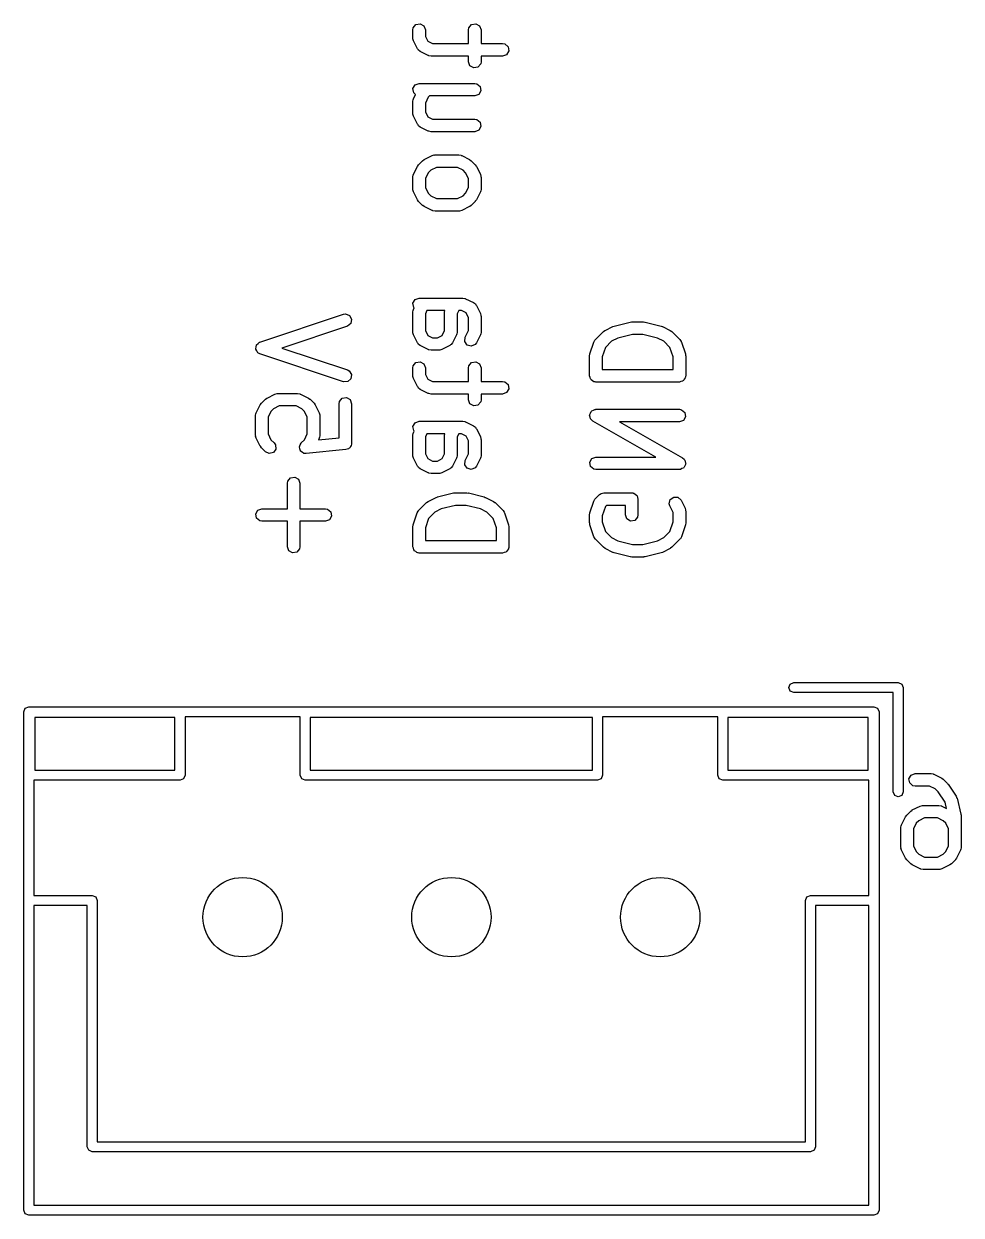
# Model space of a CAD drawing. Extents: x 0.83 to 7.45, y -5.14 to -0.82.
# Drawn here: x 1.389 to 1.831, y -5.144 to -4.583 of the extents above; entities that cross this region are included whole.
import ezdxf

# ---------------------------------------------------------------- set-up
doc = ezdxf.new("R2010")
doc.units = 0
doc.header["$MEASUREMENT"] = 0
doc.layers.add('BLACK', color=7, linetype='CONTINUOUS')

msp = doc.modelspace()

# ---------------------------------------------------------------- linework, layer by layer
at = {"layer": 'BLACK', "linetype": 'CONTINUOUS'}
for p, q in [((1.57236, -4.58554), (1.57254, -4.58453)), ((1.57254, -4.58453), (1.57384, -4.58298)), ((1.57384, -4.58298), (1.57583, -4.58263)), ((1.57583, -4.58263), (1.57758, -4.58364)), ((1.57758, -4.58364), (1.57827, -4.58554)), ((1.59861, -4.58554), (1.59879, -4.58453)), ((1.59879, -4.58453), (1.60008, -4.58298)), ((1.60008, -4.58298), (1.60207, -4.58263)), ((1.60207, -4.58263), (1.60382, -4.58364)), ((1.60382, -4.58364), (1.60451, -4.58554)), ((1.57236, -4.58929), (1.57236, -4.58554)), ((1.57242, -4.58946), (1.57236, -4.58929)), ((1.57238, -4.58963), (1.57242, -4.58946)), ((1.57267, -4.59061), (1.57238, -4.58963)), ((1.57827, -4.58554), (1.57827, -4.58859)), ((1.57827, -4.58859), (1.57939, -4.59084)), ((1.59861, -4.59196), (1.59861, -4.58554)), ((1.60451, -4.58554), (1.60451, -4.59196)), ((1.57455, -4.59436), (1.57267, -4.59061)), ((1.57487, -4.59466), (1.57455, -4.59436)), ((1.57504, -4.59507), (1.57487, -4.59466)), ((1.57587, -4.59568), (1.57504, -4.59507)), ((1.57962, -4.59756), (1.57587, -4.59568)), ((1.57939, -4.59084), (1.58164, -4.59196)), ((1.58164, -4.59196), (1.59861, -4.59196)), ((1.60451, -4.59196), (1.61468, -4.59196)), ((1.61468, -4.59196), (1.61569, -4.59214)), ((1.61569, -4.59214), (1.61724, -4.59344)), ((1.61759, -4.59543), (1.61658, -4.59718)), ((1.61724, -4.59344), (1.61759, -4.59543)), ((1.57979, -4.59758), (1.57962, -4.59756)), ((1.57993, -4.59769), (1.57979, -4.59758)), ((1.58094, -4.59787), (1.57993, -4.59769)), ((1.59861, -4.59787), (1.58094, -4.59787)), ((1.59861, -4.60054), (1.59861, -4.59787)), ((1.5993, -4.60244), (1.59861, -4.60054)), ((1.60434, -4.60155), (1.60304, -4.6031)), ((1.60451, -4.60054), (1.60434, -4.60155)), ((1.61468, -4.59787), (1.60451, -4.59787)), ((1.60451, -4.59787), (1.60451, -4.60054)), ((1.61658, -4.59718), (1.61468, -4.59787)), ((1.60105, -4.60345), (1.5993, -4.60244)), ((1.60304, -4.6031), (1.60105, -4.60345)), ((1.57241, -4.61315), (1.57342, -4.6114)), ((1.57342, -4.6114), (1.57531, -4.61071)), ((1.57531, -4.61071), (1.60156, -4.61071)), ((1.60156, -4.61071), (1.60257, -4.61089)), ((1.60257, -4.61089), (1.60412, -4.61219)), ((1.60412, -4.61219), (1.60447, -4.61418)), ((1.57236, -4.61929), (1.57254, -4.61828)), ((1.57276, -4.61514), (1.57241, -4.61315)), ((1.57254, -4.61828), (1.57265, -4.61814)), ((1.57265, -4.61814), (1.57267, -4.61797)), ((1.57267, -4.61797), (1.57369, -4.61592)), ((1.57369, -4.61592), (1.57276, -4.61514)), ((1.57962, -4.61729), (1.57827, -4.61998)), ((1.58029, -4.61662), (1.57962, -4.61729)), ((1.60156, -4.61662), (1.58029, -4.61662)), ((1.60346, -4.61592), (1.60156, -4.61662)), ((1.60447, -4.61418), (1.60346, -4.61592)), ((1.57236, -4.62491), (1.57236, -4.61929)), ((1.57827, -4.61998), (1.57827, -4.62421)), ((1.57242, -4.62508), (1.57236, -4.62491)), ((1.57238, -4.62525), (1.57242, -4.62508)), ((1.57267, -4.62623), (1.57238, -4.62525)), ((1.57455, -4.62998), (1.57267, -4.62623)), ((1.57827, -4.62421), (1.57939, -4.62646)), ((1.57939, -4.62646), (1.58164, -4.62758)), ((1.58164, -4.62758), (1.60156, -4.62758)), ((1.60156, -4.62758), (1.60257, -4.62776)), ((1.60257, -4.62776), (1.60412, -4.62906)), ((1.60412, -4.62906), (1.60447, -4.63105)), ((1.57487, -4.63029), (1.57455, -4.62998)), ((1.57504, -4.63069), (1.57487, -4.63029)), ((1.57587, -4.6313), (1.57504, -4.63069)), ((1.57962, -4.63318), (1.57587, -4.6313)), ((1.57979, -4.6332), (1.57962, -4.63318)), ((1.57993, -4.63331), (1.57979, -4.6332)), ((1.58094, -4.63349), (1.57993, -4.63331)), ((1.60156, -4.63349), (1.58094, -4.63349)), ((1.60346, -4.6328), (1.60156, -4.63349)), ((1.60447, -4.63105), (1.60346, -4.6328)), ((1.57774, -4.64664), (1.58149, -4.64477)), ((1.58149, -4.64477), (1.58248, -4.64447)), ((1.58248, -4.64447), (1.58265, -4.64452)), ((1.58265, -4.64452), (1.58281, -4.64446)), ((1.58281, -4.64446), (1.59406, -4.64446)), ((1.59406, -4.64446), (1.59507, -4.64463)), ((1.59507, -4.64463), (1.59521, -4.64475)), ((1.59521, -4.64475), (1.59538, -4.64477)), ((1.59538, -4.64477), (1.59913, -4.64664)), ((1.57267, -4.65359), (1.57455, -4.64984)), ((1.57455, -4.64984), (1.57507, -4.64913)), ((1.57507, -4.64913), (1.5751, -4.64907)), ((1.5751, -4.64907), (1.57698, -4.6472)), ((1.57698, -4.6472), (1.5777, -4.64669)), ((1.5777, -4.64669), (1.57774, -4.64664)), ((1.58081, -4.65171), (1.57962, -4.65291)), ((1.58351, -4.65036), (1.58081, -4.65171)), ((1.59336, -4.65036), (1.58351, -4.65036)), ((1.59606, -4.65171), (1.59336, -4.65036)), ((1.59726, -4.65291), (1.59606, -4.65171)), ((1.59913, -4.64664), (1.59984, -4.64717)), ((1.59984, -4.64717), (1.5999, -4.6472)), ((1.5999, -4.6472), (1.60177, -4.64907)), ((1.60177, -4.64907), (1.60228, -4.64979)), ((1.60228, -4.64979), (1.60233, -4.64984)), ((1.60233, -4.64984), (1.6042, -4.65359)), ((1.57236, -4.65491), (1.57254, -4.6539)), ((1.57236, -4.66053), (1.57236, -4.65491)), ((1.57254, -4.6539), (1.57265, -4.65376)), ((1.57265, -4.65376), (1.57267, -4.65359)), ((1.57962, -4.65291), (1.57827, -4.6556)), ((1.57827, -4.6556), (1.57827, -4.65983)), ((1.59861, -4.6556), (1.59726, -4.65291)), ((1.59861, -4.65983), (1.59861, -4.6556)), ((1.6042, -4.65359), (1.60449, -4.65457)), ((1.60449, -4.65457), (1.60445, -4.65474)), ((1.60445, -4.65474), (1.60451, -4.65491)), ((1.60451, -4.65491), (1.60451, -4.66053)), ((1.57242, -4.6607), (1.57236, -4.66053)), ((1.57238, -4.66087), (1.57242, -4.6607)), ((1.57267, -4.66185), (1.57238, -4.66087)), ((1.57455, -4.6656), (1.57267, -4.66185)), ((1.57827, -4.65983), (1.57962, -4.66253)), ((1.57962, -4.66253), (1.58081, -4.66373)), ((1.59606, -4.66373), (1.59726, -4.66253)), ((1.59726, -4.66253), (1.59861, -4.65983)), ((1.6042, -4.66185), (1.60233, -4.6656)), ((1.60422, -4.66168), (1.6042, -4.66185)), ((1.60434, -4.66154), (1.60422, -4.66168)), ((1.60451, -4.66053), (1.60434, -4.66154)), ((1.57459, -4.66565), (1.57455, -4.6656)), ((1.5751, -4.66637), (1.57459, -4.66565)), ((1.57698, -4.66824), (1.5751, -4.66637)), ((1.57703, -4.66827), (1.57698, -4.66824)), ((1.57774, -4.6688), (1.57703, -4.66827)), ((1.58149, -4.67067), (1.57774, -4.6688)), ((1.58081, -4.66373), (1.58351, -4.66508)), ((1.58351, -4.66508), (1.59336, -4.66508)), ((1.59336, -4.66508), (1.59606, -4.66373)), ((1.59913, -4.6688), (1.59538, -4.67067)), ((1.59918, -4.66875), (1.59913, -4.6688)), ((1.5999, -4.66824), (1.59918, -4.66875)), ((1.60177, -4.66637), (1.5999, -4.66824)), ((1.6018, -4.66631), (1.60177, -4.66637)), ((1.60233, -4.6656), (1.6018, -4.66631)), ((1.58167, -4.67069), (1.58149, -4.67067)), ((1.5818, -4.67081), (1.58167, -4.67069)), ((1.58281, -4.67098), (1.5818, -4.67081)), ((1.59406, -4.67098), (1.58281, -4.67098)), ((1.59423, -4.67092), (1.59406, -4.67098)), ((1.5944, -4.67096), (1.59423, -4.67092)), ((1.59538, -4.67067), (1.5944, -4.67096)), ((1.57241, -4.71439), (1.57342, -4.71264)), ((1.57342, -4.71264), (1.57531, -4.71195)), ((1.57531, -4.71195), (1.59594, -4.71195)), ((1.59594, -4.71195), (1.59695, -4.71213)), ((1.59695, -4.71213), (1.59708, -4.71224)), ((1.59708, -4.71224), (1.59726, -4.71226)), ((1.59726, -4.71226), (1.60101, -4.71413)), ((1.50025, -4.73272), (1.53962, -4.7196)), ((1.53962, -4.7196), (1.54064, -4.71945)), ((1.54064, -4.71945), (1.54252, -4.72019)), ((1.57236, -4.71865), (1.57254, -4.71764)), ((1.57236, -4.72802), (1.57236, -4.71865)), ((1.57276, -4.71638), (1.57241, -4.71439)), ((1.57254, -4.71764), (1.57265, -4.7175)), ((1.57265, -4.7175), (1.57267, -4.71733)), ((1.57267, -4.71733), (1.57303, -4.71661)), ((1.57303, -4.71661), (1.57276, -4.71638)), ((1.57901, -4.71785), (1.57827, -4.71935)), ((1.57827, -4.71935), (1.57827, -4.72733)), ((1.5875, -4.71785), (1.57901, -4.71785)), ((1.58736, -4.71865), (1.5875, -4.71785)), ((1.58736, -4.72733), (1.58736, -4.71865)), ((1.59401, -4.71785), (1.59327, -4.71935)), ((1.59327, -4.71935), (1.59327, -4.72802)), ((1.59524, -4.71785), (1.59401, -4.71785)), ((1.59749, -4.71898), (1.59524, -4.71785)), ((1.59861, -4.72122), (1.59749, -4.71898)), ((1.60101, -4.71413), (1.60183, -4.71474)), ((1.60183, -4.71474), (1.60201, -4.71515)), ((1.60201, -4.71515), (1.60233, -4.71545)), ((1.60233, -4.71545), (1.6042, -4.7192)), ((1.6042, -4.7192), (1.60449, -4.72019)), ((1.54149, -4.7252), (1.51053, -4.73552)), ((1.54307, -4.72394), (1.54149, -4.7252)), ((1.54252, -4.72019), (1.54348, -4.72197)), ((1.54348, -4.72197), (1.54307, -4.72394)), ((1.59861, -4.72733), (1.59861, -4.72122)), ((1.60449, -4.72019), (1.60445, -4.72036)), ((1.60445, -4.72036), (1.60451, -4.72052)), ((1.60451, -4.72052), (1.60451, -4.72802)), ((1.66672, -4.72538), (1.66721, -4.72524)), ((1.66721, -4.72524), (1.66733, -4.72516)), ((1.66733, -4.72516), (1.67483, -4.72328)), ((1.67483, -4.72328), (1.67541, -4.72324)), ((1.67541, -4.72324), (1.67554, -4.7232)), ((1.67554, -4.7232), (1.68117, -4.7232)), ((1.68117, -4.7232), (1.68175, -4.7233)), ((1.68175, -4.7233), (1.68188, -4.72328)), ((1.68188, -4.72328), (1.68938, -4.72516)), ((1.68938, -4.72516), (1.68985, -4.72537)), ((1.57242, -4.72819), (1.57236, -4.72802)), ((1.57238, -4.72836), (1.57242, -4.72819)), ((1.57267, -4.72934), (1.57238, -4.72836)), ((1.57455, -4.73309), (1.57267, -4.72934)), ((1.57827, -4.72733), (1.57939, -4.72957)), ((1.57939, -4.72957), (1.58164, -4.73069)), ((1.58164, -4.73069), (1.58399, -4.73069)), ((1.58399, -4.73069), (1.58624, -4.72957)), ((1.58624, -4.72957), (1.58736, -4.72733)), ((1.59295, -4.72934), (1.59108, -4.73309)), ((1.59297, -4.72917), (1.59295, -4.72934)), ((1.59309, -4.72903), (1.59297, -4.72917)), ((1.59327, -4.72802), (1.59309, -4.72903)), ((1.59681, -4.73246), (1.59705, -4.73045)), ((1.59705, -4.73045), (1.59861, -4.72733)), ((1.6042, -4.72934), (1.60233, -4.73309)), ((1.60422, -4.72917), (1.6042, -4.72934)), ((1.60434, -4.72903), (1.60422, -4.72917)), ((1.60451, -4.72802), (1.60434, -4.72903)), ((1.65846, -4.73156), (1.6622, -4.72781)), ((1.6622, -4.72781), (1.66293, -4.7273)), ((1.66293, -4.7273), (1.66297, -4.72726)), ((1.66297, -4.72726), (1.66672, -4.72538)), ((1.66907, -4.73081), (1.66604, -4.73232)), ((1.6759, -4.7291), (1.66907, -4.73081)), ((1.6808, -4.7291), (1.6759, -4.7291)), ((1.68763, -4.73081), (1.6808, -4.7291)), ((1.69067, -4.73232), (1.68763, -4.73081)), ((1.68985, -4.72537), (1.68999, -4.72538)), ((1.68999, -4.72538), (1.69373, -4.72726)), ((1.69373, -4.72726), (1.69444, -4.72778)), ((1.69444, -4.72778), (1.6945, -4.72781)), ((1.6945, -4.72781), (1.69825, -4.73156)), ((1.49827, -4.73596), (1.49845, -4.73504)), ((1.49831, -4.73603), (1.49827, -4.73596)), ((1.4983, -4.73611), (1.49831, -4.73603)), ((1.49878, -4.73691), (1.4983, -4.73611)), ((1.49845, -4.73504), (1.49859, -4.73412)), ((1.49859, -4.73412), (1.49866, -4.73406)), ((1.49866, -4.73406), (1.49867, -4.73398)), ((1.49867, -4.73398), (1.4994, -4.7334)), ((1.4994, -4.7334), (1.5001, -4.73278)), ((1.5001, -4.73278), (1.50019, -4.73277)), ((1.50019, -4.73277), (1.50025, -4.73272)), ((1.51053, -4.73552), (1.54149, -4.74584)), ((1.57487, -4.7334), (1.57455, -4.73309)), ((1.57504, -4.7338), (1.57487, -4.7334)), ((1.57587, -4.73441), (1.57504, -4.7338)), ((1.57962, -4.73629), (1.57587, -4.73441)), ((1.57979, -4.73631), (1.57962, -4.73629)), ((1.57993, -4.73642), (1.57979, -4.73631)), ((1.58094, -4.7366), (1.57993, -4.73642)), ((1.58601, -4.73629), (1.58503, -4.73658)), ((1.58976, -4.73441), (1.58601, -4.73629)), ((1.59006, -4.73409), (1.58976, -4.73441)), ((1.59047, -4.73392), (1.59006, -4.73409)), ((1.59108, -4.73309), (1.59047, -4.73392)), ((1.59793, -4.73414), (1.59681, -4.73246)), ((1.59986, -4.73472), (1.59793, -4.73414)), ((1.60172, -4.73392), (1.59986, -4.73472)), ((1.60233, -4.73309), (1.60172, -4.73392)), ((1.65587, -4.73834), (1.65774, -4.73271)), ((1.65774, -4.73271), (1.65823, -4.73181)), ((1.65823, -4.73181), (1.65838, -4.73172)), ((1.65838, -4.73172), (1.65846, -4.73156)), ((1.66312, -4.73524), (1.66162, -4.73975)), ((1.66604, -4.73232), (1.66312, -4.73524)), ((1.69358, -4.73524), (1.69067, -4.73232)), ((1.69509, -4.73975), (1.69358, -4.73524)), ((1.69825, -4.73156), (1.69884, -4.7324)), ((1.69884, -4.7324), (1.69886, -4.73258)), ((1.69886, -4.73258), (1.69897, -4.73271)), ((1.69897, -4.73271), (1.70084, -4.73834)), ((1.49923, -4.73773), (1.49878, -4.73691)), ((1.49931, -4.73776), (1.49923, -4.73773)), ((1.49935, -4.73784), (1.49931, -4.73776)), ((1.50025, -4.73832), (1.49935, -4.73784)), ((1.53962, -4.75145), (1.50025, -4.73832)), ((1.57384, -4.74234), (1.57583, -4.74199)), ((1.57583, -4.74199), (1.57758, -4.743)), ((1.58469, -4.7366), (1.58094, -4.7366)), ((1.58485, -4.73654), (1.58469, -4.7366)), ((1.58503, -4.73658), (1.58485, -4.73654)), ((1.60008, -4.74234), (1.60207, -4.74199)), ((1.60207, -4.74199), (1.60382, -4.743)), ((1.65572, -4.73927), (1.65587, -4.7384)), ((1.65572, -4.74865), (1.65572, -4.73927)), ((1.65587, -4.7384), (1.65587, -4.73834)), ((1.66162, -4.73975), (1.66162, -4.74569)), ((1.69509, -4.74569), (1.69509, -4.73975)), ((1.70084, -4.73834), (1.70097, -4.73921)), ((1.70097, -4.73921), (1.70099, -4.73927)), ((1.70099, -4.73927), (1.70099, -4.74865)), ((1.54149, -4.74584), (1.54239, -4.74633)), ((1.54239, -4.74633), (1.54345, -4.74805)), ((1.57236, -4.7449), (1.57254, -4.74389)), ((1.57236, -4.74865), (1.57236, -4.7449)), ((1.57254, -4.74389), (1.57384, -4.74234)), ((1.57758, -4.743), (1.57827, -4.7449)), ((1.57827, -4.7449), (1.57827, -4.74795)), ((1.59861, -4.7449), (1.59879, -4.74389)), ((1.59861, -4.75132), (1.59861, -4.7449)), ((1.59879, -4.74389), (1.60008, -4.74234)), ((1.60382, -4.743), (1.60451, -4.7449)), ((1.60451, -4.7449), (1.60451, -4.75132)), ((1.66162, -4.74569), (1.69509, -4.74569)), ((1.54164, -4.75139), (1.53962, -4.75145)), ((1.54315, -4.75005), (1.54164, -4.75139)), ((1.54345, -4.74805), (1.54315, -4.75005)), ((1.57242, -4.74881), (1.57236, -4.74865)), ((1.57238, -4.74898), (1.57242, -4.74881)), ((1.57267, -4.74997), (1.57238, -4.74898)), ((1.57455, -4.75372), (1.57267, -4.74997)), ((1.57827, -4.74795), (1.57939, -4.75019)), ((1.57939, -4.75019), (1.58164, -4.75132)), ((1.58164, -4.75132), (1.59861, -4.75132)), ((1.60451, -4.75132), (1.61468, -4.75132)), ((1.61468, -4.75132), (1.61569, -4.7515)), ((1.61569, -4.7515), (1.61724, -4.75279)), ((1.61724, -4.75279), (1.61759, -4.75478)), ((1.65598, -4.74937), (1.65572, -4.74865)), ((1.65611, -4.75012), (1.65598, -4.74937)), ((1.65632, -4.75029), (1.65611, -4.75012)), ((1.65641, -4.75054), (1.65632, -4.75029)), ((1.65707, -4.75093), (1.65641, -4.75054)), ((1.65766, -4.75142), (1.65707, -4.75093)), ((1.65804, -4.75149), (1.65766, -4.75142)), ((1.65816, -4.75155), (1.65804, -4.75149)), ((1.65828, -4.75153), (1.65816, -4.75155)), ((1.65867, -4.7516), (1.65828, -4.75153)), ((1.69804, -4.7516), (1.65867, -4.7516)), ((1.69876, -4.75134), (1.69804, -4.7516)), ((1.69951, -4.7512), (1.69876, -4.75134)), ((1.69969, -4.751), (1.69951, -4.7512)), ((1.69994, -4.75091), (1.69969, -4.751)), ((1.70032, -4.75024), (1.69994, -4.75091)), ((1.70081, -4.74966), (1.70032, -4.75024)), ((1.70088, -4.74927), (1.70081, -4.74966)), ((1.70095, -4.74916), (1.70088, -4.74927)), ((1.70099, -4.74865), (1.70092, -4.74903)), ((1.70092, -4.74903), (1.70095, -4.74916)), ((1.50362, -4.75913), (1.50737, -4.75725)), ((1.50737, -4.75725), (1.50835, -4.75696)), ((1.50835, -4.75696), (1.50852, -4.757)), ((1.50852, -4.757), (1.50869, -4.75694)), ((1.50869, -4.75694), (1.51806, -4.75694)), ((1.51806, -4.75694), (1.51907, -4.75712)), ((1.51907, -4.75712), (1.51921, -4.75723)), ((1.51921, -4.75723), (1.51938, -4.75725)), ((1.51938, -4.75725), (1.52313, -4.75913)), ((1.53908, -4.75921), (1.54107, -4.75886)), ((1.54107, -4.75886), (1.54282, -4.75987)), ((1.57487, -4.75402), (1.57455, -4.75372)), ((1.57504, -4.75443), (1.57487, -4.75402)), ((1.57587, -4.75504), (1.57504, -4.75443)), ((1.57962, -4.75691), (1.57587, -4.75504)), ((1.57979, -4.75693), (1.57962, -4.75691)), ((1.57993, -4.75704), (1.57979, -4.75693)), ((1.58094, -4.75722), (1.57993, -4.75704)), ((1.59861, -4.75722), (1.58094, -4.75722)), ((1.59861, -4.75989), (1.59861, -4.75722)), ((1.61468, -4.75722), (1.60451, -4.75722)), ((1.60451, -4.75722), (1.60451, -4.75989)), ((1.61658, -4.75653), (1.61468, -4.75722)), ((1.61759, -4.75478), (1.61658, -4.75653)), ((1.49855, -4.76607), (1.50042, -4.76232)), ((1.50042, -4.76232), (1.50095, -4.76161)), ((1.50095, -4.76161), (1.50098, -4.76156)), ((1.50098, -4.76156), (1.50285, -4.75968)), ((1.50285, -4.75968), (1.50357, -4.75917)), ((1.50357, -4.75917), (1.50362, -4.75913)), ((1.50669, -4.7642), (1.50549, -4.76539)), ((1.50938, -4.76285), (1.50669, -4.7642)), ((1.51736, -4.76285), (1.50938, -4.76285)), ((1.52006, -4.7642), (1.51736, -4.76285)), ((1.52126, -4.76539), (1.52006, -4.7642)), ((1.52313, -4.75913), (1.52384, -4.75965)), ((1.52384, -4.75965), (1.5239, -4.75968)), ((1.5239, -4.75968), (1.52577, -4.76156)), ((1.52577, -4.76156), (1.52628, -4.76228)), ((1.52628, -4.76228), (1.52633, -4.76232)), ((1.52633, -4.76232), (1.5282, -4.76607)), ((1.53761, -4.76177), (1.53778, -4.76076)), ((1.53761, -4.77784), (1.53761, -4.76177)), ((1.53778, -4.76076), (1.53908, -4.75921)), ((1.54282, -4.75987), (1.54351, -4.76177)), ((1.54351, -4.76177), (1.54351, -4.78052)), ((1.5993, -4.76179), (1.59861, -4.75989)), ((1.60105, -4.7628), (1.5993, -4.76179)), ((1.60304, -4.76245), (1.60105, -4.7628)), ((1.60434, -4.7609), (1.60304, -4.76245)), ((1.60451, -4.75989), (1.60434, -4.7609)), ((1.65749, -4.76487), (1.65814, -4.76449)), ((1.65814, -4.76449), (1.65841, -4.76453)), ((1.65841, -4.76453), (1.65867, -4.76444)), ((1.65867, -4.76444), (1.69804, -4.76444)), ((1.69804, -4.76444), (1.69905, -4.76462)), ((1.49824, -4.76739), (1.49841, -4.76638)), ((1.49824, -4.77677), (1.49824, -4.76739)), ((1.49841, -4.76638), (1.49853, -4.76625)), ((1.49853, -4.76625), (1.49855, -4.76607)), ((1.50549, -4.76539), (1.50414, -4.76809)), ((1.50414, -4.76809), (1.50414, -4.77607)), ((1.52261, -4.76809), (1.52126, -4.76539)), ((1.52261, -4.77607), (1.52261, -4.76809)), ((1.5282, -4.76607), (1.52849, -4.76706)), ((1.52849, -4.76706), (1.52845, -4.76723)), ((1.52845, -4.76723), (1.52851, -4.76739)), ((1.52851, -4.76739), (1.52851, -4.77677)), ((1.57342, -4.77076), (1.57531, -4.77006)), ((1.57531, -4.77006), (1.59594, -4.77006)), ((1.59594, -4.77006), (1.59695, -4.77024)), ((1.65572, -4.76741), (1.65581, -4.76715)), ((1.65598, -4.76812), (1.65572, -4.76741)), ((1.65576, -4.76688), (1.65614, -4.76622)), ((1.65581, -4.76715), (1.65576, -4.76688)), ((1.65611, -4.76887), (1.65598, -4.76812)), ((1.65632, -4.76905), (1.65611, -4.76887)), ((1.65614, -4.76622), (1.6564, -4.76551)), ((1.65641, -4.7693), (1.65632, -4.76905)), ((1.6564, -4.76551), (1.65663, -4.76537)), ((1.6572, -4.76996), (1.65641, -4.7693)), ((1.65663, -4.76537), (1.65677, -4.76513)), ((1.65677, -4.76513), (1.65749, -4.76487)), ((1.68692, -4.78694), (1.6572, -4.76996)), ((1.69994, -4.76966), (1.69804, -4.77035)), ((1.69905, -4.76462), (1.7006, -4.76592)), ((1.70095, -4.76791), (1.69994, -4.76966)), ((1.7006, -4.76592), (1.70095, -4.76791)), ((1.57236, -4.77677), (1.57254, -4.77576)), ((1.57241, -4.7725), (1.57342, -4.77076)), ((1.57276, -4.77449), (1.57241, -4.7725)), ((1.57254, -4.77576), (1.57265, -4.77562)), ((1.57265, -4.77562), (1.57267, -4.77545)), ((1.57267, -4.77545), (1.57303, -4.77473)), ((1.57303, -4.77473), (1.57276, -4.77449)), ((1.59695, -4.77024), (1.59708, -4.77036)), ((1.59708, -4.77036), (1.59726, -4.77038)), ((1.59726, -4.77038), (1.60101, -4.77225)), ((1.60101, -4.77225), (1.60183, -4.77286)), ((1.60183, -4.77286), (1.60201, -4.77327)), ((1.60201, -4.77327), (1.60233, -4.77357)), ((1.60233, -4.77357), (1.6042, -4.77732)), ((1.69804, -4.77035), (1.66979, -4.77035)), ((1.66979, -4.77035), (1.6995, -4.78733)), ((1.4983, -4.77693), (1.49824, -4.77677)), ((1.49825, -4.7771), (1.4983, -4.77693)), ((1.49855, -4.77809), (1.49825, -4.7771)), ((1.50042, -4.78184), (1.49855, -4.77809)), ((1.50414, -4.77607), (1.50549, -4.77877)), ((1.50549, -4.77877), (1.50703, -4.7803)), ((1.50703, -4.7803), (1.50761, -4.78114)), ((1.50761, -4.78114), (1.50779, -4.78316)), ((1.51887, -4.78213), (1.51929, -4.78124)), ((1.51929, -4.78124), (1.5197, -4.78033)), ((1.5197, -4.78033), (1.51971, -4.78032)), ((1.51971, -4.78032), (1.51972, -4.7803)), ((1.51972, -4.7803), (1.52126, -4.77877)), ((1.52126, -4.77877), (1.52261, -4.77607)), ((1.52783, -4.77882), (1.53761, -4.77784)), ((1.5282, -4.77809), (1.52783, -4.77882)), ((1.52822, -4.77791), (1.5282, -4.77809)), ((1.52833, -4.77778), (1.52822, -4.77791)), ((1.52851, -4.77677), (1.52833, -4.77778)), ((1.54345, -4.78085), (1.54333, -4.78153)), ((1.5435, -4.78074), (1.54345, -4.78085)), ((1.54351, -4.78052), (1.54348, -4.78067)), ((1.54348, -4.78067), (1.5435, -4.78074)), ((1.57236, -4.78614), (1.57236, -4.77677)), ((1.57901, -4.77597), (1.57827, -4.77746)), ((1.57827, -4.77746), (1.57827, -4.78544)), ((1.5875, -4.77597), (1.57901, -4.77597)), ((1.58736, -4.77677), (1.5875, -4.77597)), ((1.58736, -4.78544), (1.58736, -4.77677)), ((1.59401, -4.77597), (1.59327, -4.77746)), ((1.59327, -4.77746), (1.59327, -4.78614)), ((1.59524, -4.77597), (1.59401, -4.77597)), ((1.59749, -4.77709), (1.59524, -4.77597)), ((1.59861, -4.77934), (1.59749, -4.77709)), ((1.59861, -4.78544), (1.59861, -4.77934)), ((1.6042, -4.77732), (1.60449, -4.7783)), ((1.60449, -4.7783), (1.60445, -4.77848)), ((1.60445, -4.77848), (1.60451, -4.77864)), ((1.60451, -4.77864), (1.60451, -4.78614)), ((1.50047, -4.78188), (1.50042, -4.78184)), ((1.50098, -4.7826), (1.50047, -4.78188)), ((1.50285, -4.78448), (1.50098, -4.7826)), ((1.50468, -4.78533), (1.50285, -4.78448)), ((1.50663, -4.78481), (1.50468, -4.78533)), ((1.50779, -4.78316), (1.50663, -4.78481)), ((1.51887, -4.78215), (1.51887, -4.78213)), ((1.51887, -4.78217), (1.51887, -4.78215)), ((1.51913, -4.78313), (1.51887, -4.78217)), ((1.51939, -4.78409), (1.51913, -4.78313)), ((1.51941, -4.7841), (1.51939, -4.78409)), ((1.51941, -4.78411), (1.51941, -4.7841)), ((1.52023, -4.78467), (1.51941, -4.78411)), ((1.52105, -4.78524), (1.52023, -4.78467)), ((1.52107, -4.78524), (1.52105, -4.78524)), ((1.52108, -4.78525), (1.52107, -4.78524)), ((1.5221, -4.78533), (1.52108, -4.78525)), ((1.54085, -4.78345), (1.5221, -4.78533)), ((1.54142, -4.78318), (1.54085, -4.78345)), ((1.54203, -4.78307), (1.54142, -4.78318)), ((1.5423, -4.78276), (1.54203, -4.78307)), ((1.54267, -4.78258), (1.5423, -4.78276)), ((1.54293, -4.78201), (1.54267, -4.78258)), ((1.54333, -4.78153), (1.54293, -4.78201)), ((1.57242, -4.78631), (1.57236, -4.78614)), ((1.57238, -4.78648), (1.57242, -4.78631)), ((1.57267, -4.78746), (1.57238, -4.78648)), ((1.57827, -4.78544), (1.57939, -4.78769)), ((1.58624, -4.78769), (1.58736, -4.78544)), ((1.59327, -4.78614), (1.59309, -4.78715)), ((1.59705, -4.78857), (1.59861, -4.78544)), ((1.60451, -4.78614), (1.60434, -4.78715)), ((1.65677, -4.78763), (1.65867, -4.78694)), ((1.65867, -4.78694), (1.68692, -4.78694)), ((1.57455, -4.79121), (1.57267, -4.78746)), ((1.57487, -4.79152), (1.57455, -4.79121)), ((1.57504, -4.79192), (1.57487, -4.79152)), ((1.57587, -4.79253), (1.57504, -4.79192)), ((1.57962, -4.79441), (1.57587, -4.79253)), ((1.57939, -4.78769), (1.58164, -4.78881)), ((1.58164, -4.78881), (1.58399, -4.78881)), ((1.58399, -4.78881), (1.58624, -4.78769)), ((1.58976, -4.79253), (1.58601, -4.79441)), ((1.59006, -4.79221), (1.58976, -4.79253)), ((1.59047, -4.79203), (1.59006, -4.79221)), ((1.59108, -4.79121), (1.59047, -4.79203)), ((1.59295, -4.78746), (1.59108, -4.79121)), ((1.59297, -4.78729), (1.59295, -4.78746)), ((1.59309, -4.78715), (1.59297, -4.78729)), ((1.59681, -4.79058), (1.59705, -4.78857)), ((1.59793, -4.79226), (1.59681, -4.79058)), ((1.59986, -4.79284), (1.59793, -4.79226)), ((1.60172, -4.79203), (1.59986, -4.79284)), ((1.60233, -4.79121), (1.60172, -4.79203)), ((1.6042, -4.78746), (1.60233, -4.79121)), ((1.60422, -4.78729), (1.6042, -4.78746)), ((1.60434, -4.78715), (1.60422, -4.78729)), ((1.65576, -4.78938), (1.65677, -4.78763)), ((1.65611, -4.79137), (1.65576, -4.78938)), ((1.65766, -4.79267), (1.65611, -4.79137)), ((1.69922, -4.79241), (1.69856, -4.7928)), ((1.69994, -4.79215), (1.69922, -4.79241)), ((1.6995, -4.78733), (1.70029, -4.78798)), ((1.70007, -4.79192), (1.69994, -4.79215)), ((1.70031, -4.79178), (1.70007, -4.79192)), ((1.70029, -4.78798), (1.70039, -4.78824)), ((1.70057, -4.79106), (1.70031, -4.79178)), ((1.70039, -4.78824), (1.7006, -4.78841)), ((1.70095, -4.7904), (1.70057, -4.79106)), ((1.7006, -4.78841), (1.70073, -4.78916)), ((1.70073, -4.78916), (1.70099, -4.78988)), ((1.70099, -4.78988), (1.7009, -4.79013)), ((1.7009, -4.79013), (1.70095, -4.7904)), ((1.51323, -4.79926), (1.51341, -4.79825)), ((1.51341, -4.79825), (1.51471, -4.79671)), ((1.51471, -4.79671), (1.5167, -4.79636)), ((1.5167, -4.79636), (1.51845, -4.79737)), ((1.51845, -4.79737), (1.51914, -4.79926)), ((1.57979, -4.79443), (1.57962, -4.79441)), ((1.57993, -4.79454), (1.57979, -4.79443)), ((1.58094, -4.79472), (1.57993, -4.79454)), ((1.58469, -4.79472), (1.58094, -4.79472)), ((1.58485, -4.79466), (1.58469, -4.79472)), ((1.58503, -4.7947), (1.58485, -4.79466)), ((1.58601, -4.79441), (1.58503, -4.7947)), ((1.65867, -4.79284), (1.65766, -4.79267)), ((1.69804, -4.79284), (1.65867, -4.79284)), ((1.6983, -4.79275), (1.69804, -4.79284)), ((1.69856, -4.7928), (1.6983, -4.79275)), ((1.51323, -4.81131), (1.51323, -4.79926)), ((1.51914, -4.79926), (1.51914, -4.81131)), ((1.58397, -4.80577), (1.59147, -4.8039)), ((1.59147, -4.8039), (1.59206, -4.80386)), ((1.59206, -4.80386), (1.59219, -4.80381)), ((1.59219, -4.80381), (1.59781, -4.80381)), ((1.59781, -4.80381), (1.59839, -4.80391)), ((1.59839, -4.80391), (1.59853, -4.8039)), ((1.59853, -4.8039), (1.60603, -4.80577)), ((1.66181, -4.80403), (1.66242, -4.80381)), ((1.66242, -4.80381), (1.67554, -4.80381)), ((1.67554, -4.80381), (1.67592, -4.80388)), ((1.67592, -4.80388), (1.67605, -4.80386)), ((1.67605, -4.80386), (1.67617, -4.80392)), ((1.5751, -4.81217), (1.57885, -4.80843)), ((1.57885, -4.80843), (1.57957, -4.80792)), ((1.57957, -4.80792), (1.57962, -4.80787)), ((1.57962, -4.80787), (1.58337, -4.806)), ((1.58337, -4.806), (1.58386, -4.80585)), ((1.58386, -4.80585), (1.58397, -4.80577)), ((1.60603, -4.80577), (1.60649, -4.80598)), ((1.60649, -4.80598), (1.60663, -4.806)), ((1.60663, -4.806), (1.61038, -4.80787)), ((1.61038, -4.80787), (1.61109, -4.8084)), ((1.61109, -4.8084), (1.61115, -4.80843)), ((1.61115, -4.80843), (1.6149, -4.81217)), ((1.65587, -4.81333), (1.65774, -4.8077)), ((1.65774, -4.8077), (1.65823, -4.8068)), ((1.65823, -4.8068), (1.65838, -4.80671)), ((1.65838, -4.80671), (1.65846, -4.80655)), ((1.65846, -4.80655), (1.66033, -4.80468)), ((1.66033, -4.80468), (1.66048, -4.80457)), ((1.66048, -4.80457), (1.66052, -4.8045)), ((1.66052, -4.8045), (1.66064, -4.80446)), ((1.66064, -4.80446), (1.66117, -4.80409)), ((1.66117, -4.80409), (1.66181, -4.80403)), ((1.67617, -4.80392), (1.67655, -4.80399)), ((1.67655, -4.80399), (1.67714, -4.80448)), ((1.67714, -4.80448), (1.6778, -4.80487)), ((1.6778, -4.80487), (1.67789, -4.80512)), ((1.67789, -4.80512), (1.6781, -4.80529)), ((1.6781, -4.80529), (1.67823, -4.80604)), ((1.67823, -4.80604), (1.67849, -4.80676)), ((1.67849, -4.80676), (1.67849, -4.81426)), ((1.69323, -4.80898), (1.6937, -4.80701)), ((1.69352, -4.80996), (1.69323, -4.80898)), ((1.6937, -4.80701), (1.69532, -4.80581)), ((1.69532, -4.80581), (1.69734, -4.80593)), ((1.69734, -4.80593), (1.6988, -4.80732)), ((1.6988, -4.80732), (1.70068, -4.81107)), ((1.49828, -4.81375), (1.49929, -4.812)), ((1.49863, -4.81574), (1.49828, -4.81375)), ((1.49929, -4.812), (1.50119, -4.81131)), ((1.50119, -4.81131), (1.51323, -4.81131)), ((1.51914, -4.81131), (1.53118, -4.81131)), ((1.53118, -4.81131), (1.53219, -4.81149)), ((1.53219, -4.81149), (1.53374, -4.81279)), ((1.53409, -4.81478), (1.53308, -4.81652)), ((1.53374, -4.81279), (1.53409, -4.81478)), ((1.57251, -4.81895), (1.57439, -4.81333)), ((1.57439, -4.81333), (1.57488, -4.81243)), ((1.57488, -4.81243), (1.57503, -4.81233)), ((1.57503, -4.81233), (1.5751, -4.81217)), ((1.58269, -4.81294), (1.57977, -4.81586)), ((1.58572, -4.81142), (1.58269, -4.81294)), ((1.59255, -4.80972), (1.58572, -4.81142)), ((1.59745, -4.80972), (1.59255, -4.80972)), ((1.60428, -4.81142), (1.59745, -4.80972)), ((1.60731, -4.81294), (1.60428, -4.81142)), ((1.61023, -4.81586), (1.60731, -4.81294)), ((1.6149, -4.81217), (1.61549, -4.81301)), ((1.61549, -4.81301), (1.6155, -4.81319)), ((1.6155, -4.81319), (1.61561, -4.81333)), ((1.61561, -4.81333), (1.61749, -4.81895)), ((1.65572, -4.81426), (1.65587, -4.81339)), ((1.65572, -4.81801), (1.65572, -4.81426)), ((1.65587, -4.81339), (1.65587, -4.81333)), ((1.66312, -4.81023), (1.66162, -4.81474)), ((1.66162, -4.81474), (1.66162, -4.81753)), ((1.66364, -4.80972), (1.66312, -4.81023)), ((1.67259, -4.80972), (1.66364, -4.80972)), ((1.67259, -4.81426), (1.67259, -4.80972)), ((1.67328, -4.81616), (1.67259, -4.81426)), ((1.67849, -4.81426), (1.67832, -4.81527)), ((1.69509, -4.81308), (1.69352, -4.80996)), ((1.69509, -4.81753), (1.69509, -4.81308)), ((1.70068, -4.81107), (1.70097, -4.81205)), ((1.70097, -4.81205), (1.70093, -4.81222)), ((1.70093, -4.81222), (1.70099, -4.81239)), ((1.70099, -4.81239), (1.70099, -4.81801)), ((1.50018, -4.81704), (1.49863, -4.81574)), ((1.50119, -4.81722), (1.50018, -4.81704)), ((1.51323, -4.81722), (1.50119, -4.81722)), ((1.51323, -4.82926), (1.51323, -4.81722)), ((1.53118, -4.81722), (1.51914, -4.81722)), ((1.51914, -4.81722), (1.51914, -4.82926)), ((1.53308, -4.81652), (1.53118, -4.81722)), ((1.57236, -4.81989), (1.57251, -4.81902)), ((1.57236, -4.82926), (1.57236, -4.81989)), ((1.57251, -4.81902), (1.57251, -4.81895)), ((1.57977, -4.81586), (1.57827, -4.82037)), ((1.57827, -4.82037), (1.57827, -4.82631)), ((1.61173, -4.82037), (1.61023, -4.81586)), ((1.61173, -4.82631), (1.61173, -4.82037)), ((1.61749, -4.81895), (1.61761, -4.81983)), ((1.61761, -4.81983), (1.61764, -4.81989)), ((1.61764, -4.81989), (1.61764, -4.82926)), ((1.65574, -4.81807), (1.65572, -4.81801)), ((1.65587, -4.81895), (1.65574, -4.81807)), ((1.65774, -4.82457), (1.65587, -4.81895)), ((1.66162, -4.81753), (1.66312, -4.82204)), ((1.67503, -4.81717), (1.67328, -4.81616)), ((1.67702, -4.81682), (1.67503, -4.81717)), ((1.67832, -4.81527), (1.67702, -4.81682)), ((1.69358, -4.82204), (1.69509, -4.81753)), ((1.70084, -4.81895), (1.69897, -4.82457)), ((1.70099, -4.81801), (1.70084, -4.81888)), ((1.70084, -4.81888), (1.70084, -4.81895)), ((1.57827, -4.82631), (1.61173, -4.82631)), ((1.65785, -4.82471), (1.65774, -4.82457)), ((1.65787, -4.82488), (1.65785, -4.82471)), ((1.65846, -4.82572), (1.65787, -4.82488)), ((1.6622, -4.82947), (1.65846, -4.82572)), ((1.66312, -4.82204), (1.66604, -4.82496)), ((1.66604, -4.82496), (1.66907, -4.82647)), ((1.68763, -4.82647), (1.69067, -4.82496)), ((1.69067, -4.82496), (1.69358, -4.82204)), ((1.69825, -4.82572), (1.6945, -4.82947)), ((1.69833, -4.82556), (1.69825, -4.82572)), ((1.69848, -4.82547), (1.69833, -4.82556)), ((1.69897, -4.82457), (1.69848, -4.82547)), ((1.51392, -4.83116), (1.51323, -4.82926)), ((1.51567, -4.83217), (1.51392, -4.83116)), ((1.51766, -4.83182), (1.51567, -4.83217)), ((1.51896, -4.83027), (1.51766, -4.83182)), ((1.51914, -4.82926), (1.51896, -4.83027)), ((1.57262, -4.82998), (1.57236, -4.82926)), ((1.57276, -4.83074), (1.57262, -4.82998)), ((1.57296, -4.83091), (1.57276, -4.83074)), ((1.57305, -4.83116), (1.57296, -4.83091)), ((1.57372, -4.83154), (1.57305, -4.83116)), ((1.5743, -4.83204), (1.57372, -4.83154)), ((1.61541, -4.83195), (1.61468, -4.83221)), ((1.61616, -4.83182), (1.61541, -4.83195)), ((1.61633, -4.83161), (1.61616, -4.83182)), ((1.61658, -4.83152), (1.61633, -4.83161)), ((1.61697, -4.83086), (1.61658, -4.83152)), ((1.61746, -4.83027), (1.61697, -4.83086)), ((1.61753, -4.82989), (1.61746, -4.83027)), ((1.61759, -4.82977), (1.61753, -4.82989)), ((1.61764, -4.82926), (1.61757, -4.82964)), ((1.61757, -4.82964), (1.61759, -4.82977)), ((1.66226, -4.8295), (1.6622, -4.82947)), ((1.66297, -4.83003), (1.66226, -4.8295)), ((1.66672, -4.8319), (1.66297, -4.83003)), ((1.66686, -4.83192), (1.66672, -4.8319)), ((1.66733, -4.83213), (1.66686, -4.83192)), ((1.66907, -4.82647), (1.6759, -4.82818)), ((1.6759, -4.82818), (1.6808, -4.82818)), ((1.6808, -4.82818), (1.68763, -4.82647)), ((1.68999, -4.8319), (1.6895, -4.83205)), ((1.69373, -4.83003), (1.68999, -4.8319)), ((1.69378, -4.82998), (1.69373, -4.83003)), ((1.6945, -4.82947), (1.69378, -4.82998)), ((1.57469, -4.8321), (1.5743, -4.83204)), ((1.5748, -4.83217), (1.57469, -4.8321)), ((1.57493, -4.83215), (1.5748, -4.83217)), ((1.57531, -4.83221), (1.57493, -4.83215)), ((1.61468, -4.83221), (1.57531, -4.83221)), ((1.67483, -4.834), (1.66733, -4.83213)), ((1.67496, -4.83399), (1.67483, -4.834)), ((1.67554, -4.83409), (1.67496, -4.83399)), ((1.68117, -4.83409), (1.67554, -4.83409)), ((1.68129, -4.83404), (1.68117, -4.83409)), ((1.68188, -4.834), (1.68129, -4.83404)), ((1.68938, -4.83213), (1.68188, -4.834)), ((1.6895, -4.83205), (1.68938, -4.83213)), ((1.7503, -4.894), (1.75197, -4.89331)), ((1.75197, -4.89331), (1.80118, -4.89331)), ((1.80118, -4.89331), (1.80285, -4.894)), ((1.74961, -4.89567), (1.7503, -4.894)), ((1.7503, -4.89734), (1.74961, -4.89567)), ((1.75197, -4.89803), (1.7503, -4.89734)), ((1.79882, -4.89803), (1.75197, -4.89803)), ((1.79882, -4.94488), (1.79882, -4.89803)), ((1.80285, -4.894), (1.80354, -4.89567)), ((1.80354, -4.89567), (1.80354, -4.94488)), ((1.38967, -4.90542), (1.39134, -4.90472)), ((1.39134, -4.90472), (1.78976, -4.90472)), ((1.78976, -4.90472), (1.79143, -4.90542)), ((1.38898, -4.90709), (1.38967, -4.90542)), ((1.38898, -5.14213), (1.38898, -4.90709)), ((1.39409, -4.90984), (1.39409, -4.93465)), ((1.46024, -4.90984), (1.39409, -4.90984)), ((1.46024, -4.93465), (1.46024, -4.90984)), ((1.51929, -4.90945), (1.46496, -4.90945)), ((1.46496, -4.90945), (1.46496, -4.93701)), ((1.51929, -4.93701), (1.51929, -4.90945)), ((1.52402, -4.90984), (1.52402, -4.93465)), ((1.65709, -4.90984), (1.52402, -4.90984)), ((1.65709, -4.93465), (1.65709, -4.90984)), ((1.66181, -4.90945), (1.66181, -4.93701)), ((1.71614, -4.90945), (1.66181, -4.90945)), ((1.71614, -4.93701), (1.71614, -4.90945)), ((1.72087, -4.90984), (1.72087, -4.93465)), ((1.78701, -4.90984), (1.72087, -4.90984)), ((1.78701, -4.93465), (1.78701, -4.90984)), ((1.79143, -4.90542), (1.79213, -4.90709)), ((1.79213, -4.90709), (1.79213, -5.14213)), ((1.39409, -4.93465), (1.46024, -4.93465)), ((1.46427, -4.93868), (1.4626, -4.93937)), ((1.46496, -4.93701), (1.46427, -4.93868)), ((1.51998, -4.93868), (1.51929, -4.93701)), ((1.52165, -4.93937), (1.51998, -4.93868)), ((1.52402, -4.93465), (1.65709, -4.93465)), ((1.66112, -4.93868), (1.65945, -4.93937)), ((1.66181, -4.93701), (1.66112, -4.93868)), ((1.71683, -4.93868), (1.71614, -4.93701)), ((1.7185, -4.93937), (1.71683, -4.93868)), ((1.72087, -4.93465), (1.78701, -4.93465)), ((1.80624, -4.93865), (1.80725, -4.9369)), ((1.80659, -4.94064), (1.80624, -4.93865)), ((1.80725, -4.9369), (1.80915, -4.93621)), ((1.80915, -4.93621), (1.81665, -4.93621)), ((1.81665, -4.93621), (1.81766, -4.93639)), ((1.81766, -4.93639), (1.81779, -4.9365)), ((1.81779, -4.9365), (1.81797, -4.93653)), ((1.81797, -4.93653), (1.82172, -4.9384)), ((1.82172, -4.9384), (1.82243, -4.93893)), ((1.4626, -4.93937), (1.3937, -4.93937)), ((1.3937, -4.93937), (1.3937, -4.9937)), ((1.65945, -4.93937), (1.52165, -4.93937)), ((1.7874, -4.93937), (1.7185, -4.93937)), ((1.7874, -4.9937), (1.7874, -4.93937)), ((1.80814, -4.94194), (1.80659, -4.94064)), ((1.80915, -4.94212), (1.80814, -4.94194)), ((1.81595, -4.94212), (1.80915, -4.94212)), ((1.81865, -4.94347), (1.81595, -4.94212)), ((1.81998, -4.9448), (1.81865, -4.94347)), ((1.82243, -4.93893), (1.82249, -4.93895)), ((1.82249, -4.93895), (1.82436, -4.94083)), ((1.82436, -4.94083), (1.82462, -4.9412)), ((1.82462, -4.9412), (1.82473, -4.94128)), ((1.82473, -4.94128), (1.82848, -4.9469)), ((1.79951, -4.94655), (1.79882, -4.94488)), ((1.80118, -4.94724), (1.79951, -4.94655)), ((1.80285, -4.94655), (1.80118, -4.94724)), ((1.80354, -4.94488), (1.80285, -4.94655)), ((1.82328, -4.94975), (1.81998, -4.9448)), ((1.82401, -4.95267), (1.82328, -4.94975)), ((1.82848, -4.9469), (1.82888, -4.94781)), ((1.82888, -4.94781), (1.82889, -4.94782)), ((1.82889, -4.94782), (1.83076, -4.95532)), ((1.80519, -4.95583), (1.80706, -4.95395)), ((1.80706, -4.95395), (1.80778, -4.95344)), ((1.80778, -4.95344), (1.80783, -4.9534)), ((1.80783, -4.9534), (1.81158, -4.95152)), ((1.81158, -4.95152), (1.81256, -4.95123)), ((1.81256, -4.95123), (1.81273, -4.95127)), ((1.81273, -4.95127), (1.8129, -4.95121)), ((1.8129, -4.95121), (1.8204, -4.95121)), ((1.8204, -4.95121), (1.82141, -4.95139)), ((1.82141, -4.95139), (1.82154, -4.9515)), ((1.82154, -4.9515), (1.82172, -4.95152)), ((1.82172, -4.95152), (1.82401, -4.95267)), ((1.83076, -4.95532), (1.8308, -4.95591)), ((1.80245, -4.96166), (1.80262, -4.96065)), ((1.80262, -4.96065), (1.80274, -4.96052)), ((1.80274, -4.96052), (1.80276, -4.96034)), ((1.80276, -4.96034), (1.80463, -4.95659)), ((1.80463, -4.95659), (1.80516, -4.95588)), ((1.80516, -4.95588), (1.80519, -4.95583)), ((1.8097, -4.95966), (1.80835, -4.96236)), ((1.8109, -4.95847), (1.8097, -4.95966)), ((1.8136, -4.95712), (1.8109, -4.95847)), ((1.8197, -4.95712), (1.8136, -4.95712)), ((1.8224, -4.95847), (1.8197, -4.95712)), ((1.82359, -4.95966), (1.8224, -4.95847)), ((1.82494, -4.96236), (1.82359, -4.95966)), ((1.8308, -4.95591), (1.83085, -4.95604)), ((1.83085, -4.95604), (1.83085, -4.97104)), ((1.80245, -4.97104), (1.80245, -4.96166)), ((1.80835, -4.96236), (1.80835, -4.97034)), ((1.82494, -4.97034), (1.82494, -4.96236)), ((1.80251, -4.9712), (1.80245, -4.97104)), ((1.80247, -4.97137), (1.80251, -4.9712)), ((1.80276, -4.97236), (1.80247, -4.97137)), ((1.80463, -4.97611), (1.80276, -4.97236)), ((1.80835, -4.97034), (1.8097, -4.97304)), ((1.82359, -4.97304), (1.82494, -4.97034)), ((1.83054, -4.97236), (1.82866, -4.97611)), ((1.83056, -4.97218), (1.83054, -4.97236)), ((1.83067, -4.97205), (1.83056, -4.97218)), ((1.83085, -4.97104), (1.83067, -4.97205)), ((1.80468, -4.97615), (1.80463, -4.97611)), ((1.80519, -4.97687), (1.80468, -4.97615)), ((1.80706, -4.97875), (1.80519, -4.97687)), ((1.8097, -4.97304), (1.8109, -4.97423)), ((1.8109, -4.97423), (1.8136, -4.97558)), ((1.8136, -4.97558), (1.8197, -4.97558)), ((1.8197, -4.97558), (1.8224, -4.97423)), ((1.8224, -4.97423), (1.82359, -4.97304)), ((1.82811, -4.97687), (1.82623, -4.97875)), ((1.82814, -4.97682), (1.82811, -4.97687)), ((1.82866, -4.97611), (1.82814, -4.97682)), ((1.80712, -4.97878), (1.80706, -4.97875)), ((1.80783, -4.9793), (1.80712, -4.97878)), ((1.81158, -4.98118), (1.80783, -4.9793)), ((1.81175, -4.9812), (1.81158, -4.98118)), ((1.81189, -4.98131), (1.81175, -4.9812)), ((1.8129, -4.98149), (1.81189, -4.98131)), ((1.8204, -4.98149), (1.8129, -4.98149)), ((1.82056, -4.98143), (1.8204, -4.98149)), ((1.82073, -4.98147), (1.82056, -4.98143)), ((1.82172, -4.98118), (1.82073, -4.98147)), ((1.82547, -4.9793), (1.82172, -4.98118)), ((1.82551, -4.97926), (1.82547, -4.9793)), ((1.82623, -4.97875), (1.82551, -4.97926)), ((1.3937, -4.9937), (1.42126, -4.9937)), ((1.42126, -4.9937), (1.42293, -4.99439)), ((1.42293, -4.99439), (1.42362, -4.99606)), ((1.75748, -4.99606), (1.75817, -4.99439)), ((1.75817, -4.99439), (1.75984, -4.9937)), ((1.75984, -4.9937), (1.7874, -4.9937)), ((1.3937, -4.99843), (1.3937, -5.13976)), ((1.4189, -4.99843), (1.3937, -4.99843)), ((1.4189, -5.1122), (1.4189, -4.99843)), ((1.42362, -4.99606), (1.42362, -5.10984)), ((1.75748, -5.10984), (1.75748, -4.99606)), ((1.7874, -4.99843), (1.7622, -4.99843)), ((1.7622, -4.99843), (1.7622, -5.1122)), ((1.7874, -5.13976), (1.7874, -4.99843)), ((1.41959, -5.11388), (1.4189, -5.1122)), ((1.42362, -5.10984), (1.59055, -5.10984)), ((1.59055, -5.10984), (1.75748, -5.10984)), ((1.7622, -5.1122), (1.76151, -5.11388)), ((1.42126, -5.11457), (1.41959, -5.11388)), ((1.59055, -5.11457), (1.42126, -5.11457)), ((1.75984, -5.11457), (1.59055, -5.11457)), ((1.76151, -5.11388), (1.75984, -5.11457)), ((1.3937, -5.13976), (1.7874, -5.13976)), ((1.38967, -5.1438), (1.38898, -5.14213)), ((1.39134, -5.14449), (1.38967, -5.1438)), ((1.78976, -5.14449), (1.39134, -5.14449)), ((1.79143, -5.1438), (1.78976, -5.14449)), ((1.79213, -5.14213), (1.79143, -5.1438))]:
    msp.add_line(p, q, dxfattribs=at)
at = {"layer": 'BLACK'}
for centre in [(1.49213, -5.00394), (1.59055, -5.00394), (1.68898, -5.00394)]:
    msp.add_circle(centre, 0.018701, dxfattribs=at)

doc.saveas('drawing.dxf')
